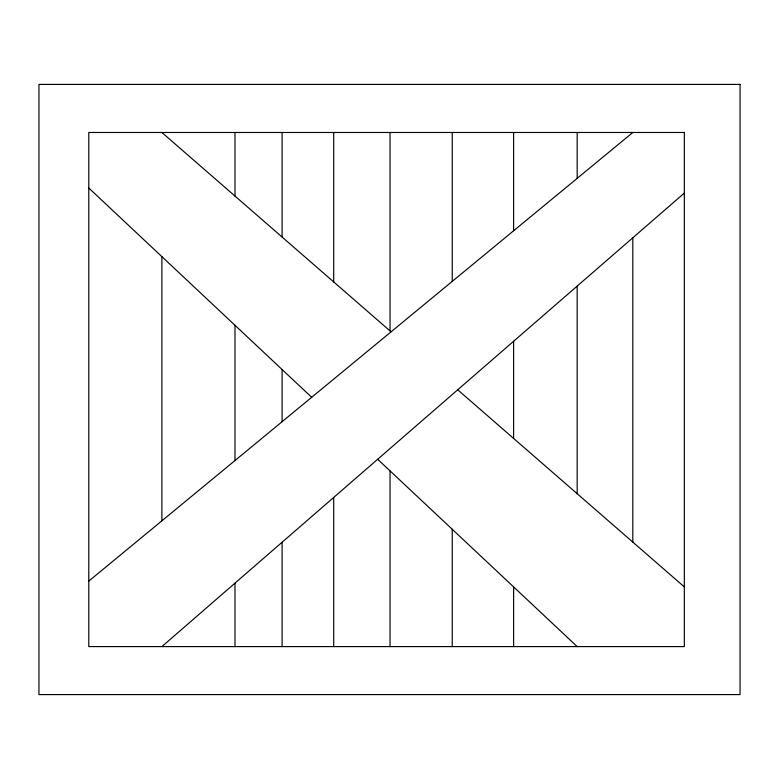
<?xml version="1.0" encoding="UTF-8"?>
<svg xmlns="http://www.w3.org/2000/svg" width="779" height="779" viewBox="0 0 779 779"><rect width="100%" height="100%" fill="white"/><g stroke="black" fill="none" stroke-linecap="round" stroke-linejoin="round"><path stroke-width="1.17" d="M161.886 646.589L684.342 193.065M88.787 581.105L632.821 132.479M161.886 132.479L391.077 331.825M457.711 389.792L684.342 586.918M88.787 188.012L311.678 397.3M377.679 459.269L577.171 646.589M632.821 237.79L632.821 542.096M577.171 132.479L577.171 178.362M577.171 286.088L577.171 493.701M513.614 132.479L513.614 230.769M513.614 341.26L513.614 438.411M513.614 586.918L513.614 646.589M452.239 132.479L452.239 281.385M452.239 529.282L452.239 646.589M390.036 132.479L390.036 330.919M390.036 470.876L390.036 646.589M333.704 132.479L333.704 281.92M333.704 497.45L333.704 646.589M282.095 132.479L282.095 237.03M282.095 369.519L282.095 421.692M282.095 542.252L282.095 646.589M234.995 132.479L234.995 196.065M234.995 325.301L234.995 460.535M234.995 583.13L234.995 646.589M161.886 256.651L161.886 520.82M740.05 84.414L38.95 84.414L38.95 694.586L740.05 694.586L740.05 84.414M684.342 132.479L88.787 132.479L88.787 646.589L684.342 646.589L684.342 132.479"/></g></svg>
